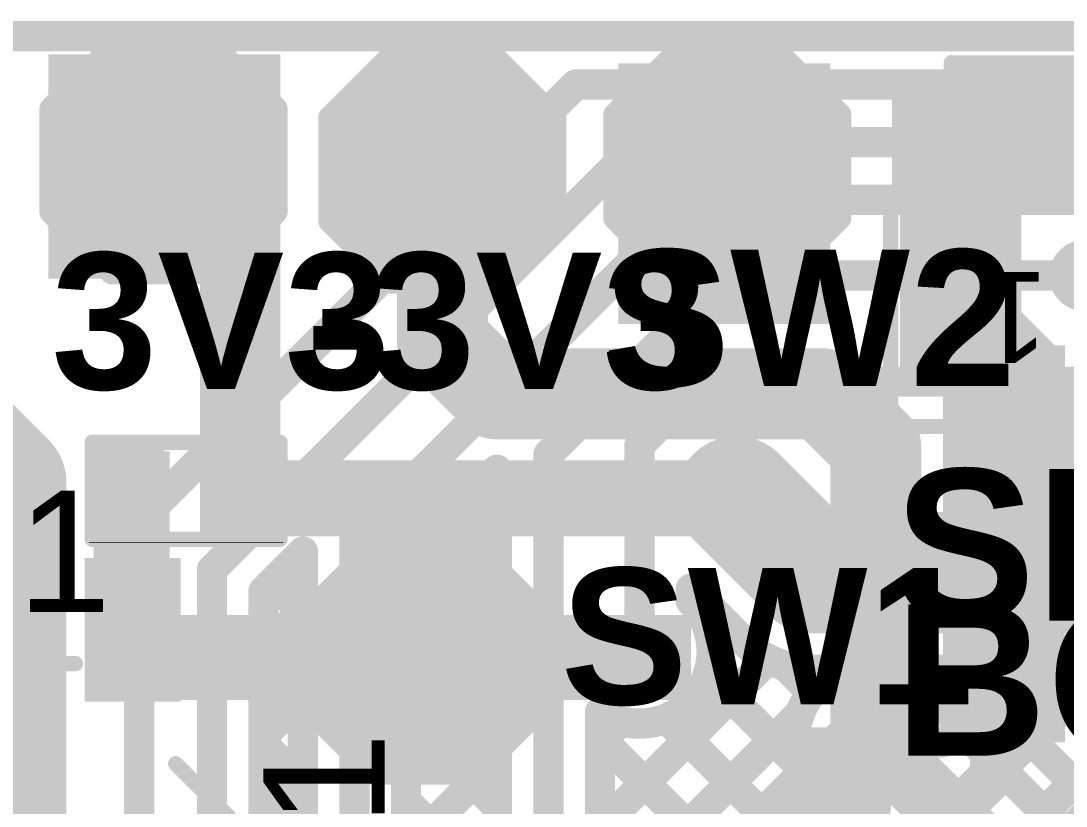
# Model space of a CAD drawing. Header units: inches. Extents: x -0.14 to 1.19, y -0.12 to 0.99.
# Drawn here: x 0.151 to 0.4958, y 0.73 to 0.989 of the extents above; entities that cross this region are included whole.
import ezdxf

# ---------------------------------------------------------------- set-up
doc = ezdxf.new("R2010")
doc.units = ezdxf.units.IN
doc.header["$MEASUREMENT"] = 0
for name, color, linetype in [('Board Outline', 216, 'Continuous'), ('Bottom Layer', 5, 'Continuous'), ('Top Layer', 1, 'Continuous'), ('Top Overlay', 2, 'Continuous'), ('Top Paste', 8, 'Continuous'), ('Top Solder', 216, 'Continuous'), ('Via Holes', 16, 'Continuous')]:
    doc.layers.add(name, color=color, linetype=linetype)
doc.styles.add('Arial', font='', dxfattribs={"height": 0.2})
doc.styles.add('Arial_Bold', font='', dxfattribs={"height": 0.2})
doc.styles.get('Arial').set_extended_font_data('Arial')
doc.styles.get('Arial_Bold').set_extended_font_data('Arial', bold=True)

# ---------------------------------------------------------------- blocks, each defined once
blk = doc.blocks.new('T__________1')
at = {"layer": 'Top Layer'}
blk.add_hatch(color=1, dxfattribs=at).paths.add_polyline_path([(0.015, 0.03), (-0.015, 0.03), (-0.03, 0.015), (-0.03, -0.015), (-0.015, -0.03), (0.015, -0.03), (0.03, -0.015), (0.03, 0.015)])
at = {"layer": 'Top Paste'}
blk.add_hatch(color=8, dxfattribs=at).paths.add_polyline_path([(0.015, 0.03), (-0.015, 0.03), (-0.03, 0.015), (-0.03, -0.015), (-0.015, -0.03), (0.015, -0.03), (0.03, -0.015), (0.03, 0.015)])
at = {"layer": 'Top Solder'}
blk.add_hatch(color=216, dxfattribs=at).paths.add_polyline_path([(0.017, 0.034), (-0.017, 0.034), (-0.034, 0.017), (-0.034, -0.017), (-0.017, -0.034), (0.017, -0.034), (0.034, -0.017), (0.034, 0.017)])
at = {"layer": 'Top Overlay'}
for points in [[(-0.037, 0.017, 0.00787, 0.00787, 0), (-0.017, 0.037, 0.00787, 0.00787, 0)], [(-0.017, 0.037, 0.00787, 0.00787, 0), (0.017, 0.037, 0.00787, 0.00787, 0)], [(-0.017, 0.037, 0.00787, 0.00787, 0), (0.017, 0.037, 0.00787, 0.00787, 0)], [(0.017, 0.037, 0.00787, 0.00787, 0), (0.037, 0.017, 0.00787, 0.00787, 0)], [(-0.037, -0.017, 0.00787, 0.00787, 0), (-0.037, 0.017, 0.00787, 0.00787, 0)], [(0.037, -0.017, 0.00787, 0.00787, 0), (0.037, 0.017, 0.00787, 0.00787, 0)], [(-0.037, -0.017, 0.00787, 0.00787, 0), (-0.017, -0.037, 0.00787, 0.00787, 0)], [(0.017, -0.037, 0.00787, 0.00787, 0), (0.037, -0.017, 0.00787, 0.00787, 0)], [(-0.017, -0.037, 0.00787, 0.00787, 0), (0.017, -0.037, 0.00787, 0.00787, 0)], [(-0.017, -0.037, 0.00787, 0.00787, 0), (0.017, -0.037, 0.00787, 0.00787, 0)]]:
    blk.add_lwpolyline(points, format="xyseb", dxfattribs=at)
for points in [[(-0.01897, 0.037, 0.00394, 0.00394, 1), (-0.01503, 0.037, 0.00394, 0.00394, 1)], [(-0.01897, 0.037, 0.00394, 0.00394, 1), (-0.01503, 0.037, 0.00394, 0.00394, 1)], [(-0.01897, 0.037, 0.00394, 0.00394, 1), (-0.01503, 0.037, 0.00394, 0.00394, 1)], [(0.01503, 0.037, 0.00394, 0.00394, 1), (0.01897, 0.037, 0.00394, 0.00394, 1)], [(0.01503, 0.037, 0.00394, 0.00394, 1), (0.01897, 0.037, 0.00394, 0.00394, 1)], [(0.01503, 0.037, 0.00394, 0.00394, 1), (0.01897, 0.037, 0.00394, 0.00394, 1)], [(-0.03897, 0.017, 0.00394, 0.00394, 1), (-0.03503, 0.017, 0.00394, 0.00394, 1)], [(-0.03897, 0.017, 0.00394, 0.00394, 1), (-0.03503, 0.017, 0.00394, 0.00394, 1)], [(0.03503, 0.017, 0.00394, 0.00394, 1), (0.03897, 0.017, 0.00394, 0.00394, 1)], [(0.03503, 0.017, 0.00394, 0.00394, 1), (0.03897, 0.017, 0.00394, 0.00394, 1)], [(-0.03897, -0.017, 0.00394, 0.00394, 1), (-0.03503, -0.017, 0.00394, 0.00394, 1)], [(-0.03897, -0.017, 0.00394, 0.00394, 1), (-0.03503, -0.017, 0.00394, 0.00394, 1)], [(0.03503, -0.017, 0.00394, 0.00394, 1), (0.03897, -0.017, 0.00394, 0.00394, 1)], [(0.03503, -0.017, 0.00394, 0.00394, 1), (0.03897, -0.017, 0.00394, 0.00394, 1)], [(-0.01897, -0.037, 0.00394, 0.00394, 1), (-0.01503, -0.037, 0.00394, 0.00394, 1)], [(-0.01897, -0.037, 0.00394, 0.00394, 1), (-0.01503, -0.037, 0.00394, 0.00394, 1)], [(-0.01897, -0.037, 0.00394, 0.00394, 1), (-0.01503, -0.037, 0.00394, 0.00394, 1)], [(0.01503, -0.037, 0.00394, 0.00394, 1), (0.01897, -0.037, 0.00394, 0.00394, 1)], [(0.01503, -0.037, 0.00394, 0.00394, 1), (0.01897, -0.037, 0.00394, 0.00394, 1)], [(0.01503, -0.037, 0.00394, 0.00394, 1), (0.01897, -0.037, 0.00394, 0.00394, 1)]]:
    blk.add_lwpolyline(points, format="xyseb", close=True, dxfattribs=at)
blk = doc.blocks.new('T__________2')
at = {"layer": 'Top Layer'}
blk.add_hatch(color=1, dxfattribs=at).paths.add_polyline_path([(0.015, 0.03), (-0.015, 0.03), (-0.03, 0.015), (-0.03, -0.015), (-0.015, -0.03), (0.015, -0.03), (0.03, -0.015), (0.03, 0.015)])
at = {"layer": 'Top Paste'}
blk.add_hatch(color=8, dxfattribs=at).paths.add_polyline_path([(0.015, 0.03), (-0.015, 0.03), (-0.03, 0.015), (-0.03, -0.015), (-0.015, -0.03), (0.015, -0.03), (0.03, -0.015), (0.03, 0.015)])
at = {"layer": 'Top Solder'}
blk.add_hatch(color=216, dxfattribs=at).paths.add_polyline_path([(0.017, 0.034), (-0.017, 0.034), (-0.034, 0.017), (-0.034, -0.017), (-0.017, -0.034), (0.017, -0.034), (0.034, -0.017), (0.034, 0.017)])
at = {"layer": 'Top Overlay'}
for points in [[(-0.037, 0.017, 0.00787, 0.00787, 0), (-0.017, 0.037, 0.00787, 0.00787, 0)], [(-0.017, 0.037, 0.00787, 0.00787, 0), (0.017, 0.037, 0.00787, 0.00787, 0)], [(-0.017, 0.037, 0.00787, 0.00787, 0), (0.017, 0.037, 0.00787, 0.00787, 0)], [(0.017, 0.037, 0.00787, 0.00787, 0), (0.037, 0.017, 0.00787, 0.00787, 0)], [(-0.037, -0.017, 0.00787, 0.00787, 0), (-0.037, 0.017, 0.00787, 0.00787, 0)], [(0.037, -0.017, 0.00787, 0.00787, 0), (0.037, 0.017, 0.00787, 0.00787, 0)], [(-0.037, -0.017, 0.00787, 0.00787, 0), (-0.017, -0.037, 0.00787, 0.00787, 0)], [(0.017, -0.037, 0.00787, 0.00787, 0), (0.037, -0.017, 0.00787, 0.00787, 0)], [(-0.017, -0.037, 0.00787, 0.00787, 0), (0.017, -0.037, 0.00787, 0.00787, 0)], [(-0.017, -0.037, 0.00787, 0.00787, 0), (0.017, -0.037, 0.00787, 0.00787, 0)]]:
    blk.add_lwpolyline(points, format="xyseb", dxfattribs=at)
for points in [[(-0.01897, 0.037, 0.00394, 0.00394, 1), (-0.01503, 0.037, 0.00394, 0.00394, 1)], [(-0.01897, 0.037, 0.00394, 0.00394, 1), (-0.01503, 0.037, 0.00394, 0.00394, 1)], [(-0.01897, 0.037, 0.00394, 0.00394, 1), (-0.01503, 0.037, 0.00394, 0.00394, 1)], [(0.01503, 0.037, 0.00394, 0.00394, 1), (0.01897, 0.037, 0.00394, 0.00394, 1)], [(0.01503, 0.037, 0.00394, 0.00394, 1), (0.01897, 0.037, 0.00394, 0.00394, 1)], [(0.01503, 0.037, 0.00394, 0.00394, 1), (0.01897, 0.037, 0.00394, 0.00394, 1)], [(-0.03897, 0.017, 0.00394, 0.00394, 1), (-0.03503, 0.017, 0.00394, 0.00394, 1)], [(-0.03897, 0.017, 0.00394, 0.00394, 1), (-0.03503, 0.017, 0.00394, 0.00394, 1)], [(0.03503, 0.017, 0.00394, 0.00394, 1), (0.03897, 0.017, 0.00394, 0.00394, 1)], [(0.03503, 0.017, 0.00394, 0.00394, 1), (0.03897, 0.017, 0.00394, 0.00394, 1)], [(-0.03897, -0.017, 0.00394, 0.00394, 1), (-0.03503, -0.017, 0.00394, 0.00394, 1)], [(-0.03897, -0.017, 0.00394, 0.00394, 1), (-0.03503, -0.017, 0.00394, 0.00394, 1)], [(0.03503, -0.017, 0.00394, 0.00394, 1), (0.03897, -0.017, 0.00394, 0.00394, 1)], [(0.03503, -0.017, 0.00394, 0.00394, 1), (0.03897, -0.017, 0.00394, 0.00394, 1)], [(-0.01897, -0.037, 0.00394, 0.00394, 1), (-0.01503, -0.037, 0.00394, 0.00394, 1)], [(-0.01897, -0.037, 0.00394, 0.00394, 1), (-0.01503, -0.037, 0.00394, 0.00394, 1)], [(-0.01897, -0.037, 0.00394, 0.00394, 1), (-0.01503, -0.037, 0.00394, 0.00394, 1)], [(0.01503, -0.037, 0.00394, 0.00394, 1), (0.01897, -0.037, 0.00394, 0.00394, 1)], [(0.01503, -0.037, 0.00394, 0.00394, 1), (0.01897, -0.037, 0.00394, 0.00394, 1)], [(0.01503, -0.037, 0.00394, 0.00394, 1), (0.01897, -0.037, 0.00394, 0.00394, 1)]]:
    blk.add_lwpolyline(points, format="xyseb", close=True, dxfattribs=at)
blk = doc.blocks.new('FH34SRJ_12S_0_5SH_50___19')
at = {"layer": 'Top Layer'}
for points in [[(-0.11417, 0.06496), (-0.10236, 0.06496), (-0.10236, 0.03346), (-0.11417, 0.03346)], [(-0.09449, 0.06496), (-0.08268, 0.06496), (-0.08268, 0.03346), (-0.09449, 0.03346)], [(-0.0748, 0.06496), (-0.06299, 0.06496), (-0.06299, 0.03346), (-0.0748, 0.03346)], [(-0.05512, 0.06496), (-0.04331, 0.06496), (-0.04331, 0.03346), (-0.05512, 0.03346)], [(-0.03543, 0.06496), (-0.02362, 0.06496), (-0.02362, 0.03346), (-0.03543, 0.03346)], [(-0.01575, 0.06496), (-0.00394, 0.06496), (-0.00394, 0.03346), (-0.01575, 0.03346)], [(0.00394, 0.06496), (0.01575, 0.06496), (0.01575, 0.03346), (0.00394, 0.03346)], [(0.02362, 0.06496), (0.03543, 0.06496), (0.03543, 0.03346), (0.02362, 0.03346)], [(0.04331, 0.06496), (0.05512, 0.06496), (0.05512, 0.03346), (0.04331, 0.03346)], [(0.06299, 0.06496), (0.0748, 0.06496), (0.0748, 0.03346), (0.06299, 0.03346)], [(0.08268, 0.06496), (0.09449, 0.06496), (0.09449, 0.03346), (0.08268, 0.03346)], [(0.10236, 0.06496), (0.11417, 0.06496), (0.11417, 0.03346), (0.10236, 0.03346)], [(-0.15552, -0.03346), (-0.13977, -0.03346), (-0.13977, -0.06496), (-0.15552, -0.06496)], [(0.13977, -0.03346), (0.15552, -0.03346), (0.15552, -0.06496), (0.13977, -0.06496)]]:
    blk.add_hatch(color=1, dxfattribs=at).paths.add_polyline_path(points)
at = {"layer": 'Top Paste'}
for points in [[(-0.11417, 0.06496), (-0.10236, 0.06496), (-0.10236, 0.03346), (-0.11417, 0.03346)], [(-0.09449, 0.06496), (-0.08268, 0.06496), (-0.08268, 0.03346), (-0.09449, 0.03346)], [(-0.0748, 0.06496), (-0.06299, 0.06496), (-0.06299, 0.03346), (-0.0748, 0.03346)], [(-0.05512, 0.06496), (-0.04331, 0.06496), (-0.04331, 0.03346), (-0.05512, 0.03346)], [(-0.03543, 0.06496), (-0.02362, 0.06496), (-0.02362, 0.03346), (-0.03543, 0.03346)], [(-0.01575, 0.06496), (-0.00394, 0.06496), (-0.00394, 0.03346), (-0.01575, 0.03346)], [(0.00394, 0.06496), (0.01575, 0.06496), (0.01575, 0.03346), (0.00394, 0.03346)], [(0.02362, 0.06496), (0.03543, 0.06496), (0.03543, 0.03346), (0.02362, 0.03346)], [(0.04331, 0.06496), (0.05512, 0.06496), (0.05512, 0.03346), (0.04331, 0.03346)], [(0.06299, 0.06496), (0.0748, 0.06496), (0.0748, 0.03346), (0.06299, 0.03346)], [(0.08268, 0.06496), (0.09449, 0.06496), (0.09449, 0.03346), (0.08268, 0.03346)], [(0.10236, 0.06496), (0.11417, 0.06496), (0.11417, 0.03346), (0.10236, 0.03346)], [(-0.15552, -0.03346), (-0.13977, -0.03346), (-0.13977, -0.06496), (-0.15552, -0.06496)], [(0.13977, -0.03346), (0.15552, -0.03346), (0.15552, -0.06496), (0.13977, -0.06496)]]:
    blk.add_hatch(color=8, dxfattribs=at).paths.add_polyline_path(points)
at = {"layer": 'Top Solder'}
for points in [[(-0.11817, 0.06896), (-0.09836, 0.06896), (-0.09836, 0.02946), (-0.11817, 0.02946)], [(-0.09849, 0.06896), (-0.07868, 0.06896), (-0.07868, 0.02946), (-0.09849, 0.02946)], [(-0.0788, 0.06896), (-0.05899, 0.06896), (-0.05899, 0.02946), (-0.0788, 0.02946)], [(-0.05912, 0.06896), (-0.03931, 0.06896), (-0.03931, 0.02946), (-0.05912, 0.02946)], [(-0.03943, 0.06896), (-0.01962, 0.06896), (-0.01962, 0.02946), (-0.03943, 0.02946)], [(-0.01975, 0.06896), (0.00006, 0.06896), (0.00006, 0.02946), (-0.01975, 0.02946)], [(-0.00006, 0.06896), (0.01975, 0.06896), (0.01975, 0.02946), (-0.00006, 0.02946)], [(0.01962, 0.06896), (0.03943, 0.06896), (0.03943, 0.02946), (0.01962, 0.02946)], [(0.03931, 0.06896), (0.05912, 0.06896), (0.05912, 0.02946), (0.03931, 0.02946)], [(0.05899, 0.06896), (0.0788, 0.06896), (0.0788, 0.02946), (0.05899, 0.02946)], [(0.07868, 0.06896), (0.09849, 0.06896), (0.09849, 0.02946), (0.07868, 0.02946)], [(0.09836, 0.06896), (0.11817, 0.06896), (0.11817, 0.02946), (0.09836, 0.02946)], [(-0.15952, -0.02946), (-0.13577, -0.02946), (-0.13577, -0.06896), (-0.15952, -0.06896)], [(0.13577, -0.02946), (0.15952, -0.02946), (0.15952, -0.06896), (0.13577, -0.06896)]]:
    blk.add_hatch(color=216, dxfattribs=at).paths.add_polyline_path(points)
at = {"layer": 'Top Overlay'}
for points in [[(0.128, 0.064, 0.00787, 0.00787, 0), (0.122, 0.058, 0.00787, 0.00787, 0)], [(0.128, 0.064, 0.00787, 0.00787, 0), (0.128, 0.052, 0.00787, 0.00787, 0)], [(0.128, 0.052, 0.00787, 0.00787, 0), (0.122, 0.058, 0.00787, 0.00787, 0)], [(-0.16, 0.043, 0.005, 0.005, 0), (-0.16, -0.026, 0.005, 0.005, 0)], [(-0.124, 0.043, 0.005, 0.005, 0), (-0.16, 0.043, 0.005, 0.005, 0)], [(0.16, 0.043, 0.005, 0.005, 0), (0.124, 0.043, 0.005, 0.005, 0)], [(0.16, 0.043, 0.005, 0.005, 0), (0.16, -0.026, 0.005, 0.005, 0)], [(-0.14, -0.071, 0.005, 0.005, 0), (-0.14, -0.07698, 0.005, 0.005, 0)], [(0.14, -0.071, 0.005, 0.005, 0), (0.14, -0.077, 0.005, 0.005, 0)], [(0.13998, -0.07698, 0.005, 0.005, 0), (-0.14, -0.07698, 0.005, 0.005, 0)]]:
    blk.add_lwpolyline(points, format="xyseb", dxfattribs=at)
for points in [[(0.12603, 0.064, 0.00394, 0.00394, 1), (0.12997, 0.064, 0.00394, 0.00394, 1)], [(0.12603, 0.064, 0.00394, 0.00394, 1), (0.12997, 0.064, 0.00394, 0.00394, 1)], [(0.12003, 0.058, 0.00394, 0.00394, 1), (0.12397, 0.058, 0.00394, 0.00394, 1)], [(0.12003, 0.058, 0.00394, 0.00394, 1), (0.12397, 0.058, 0.00394, 0.00394, 1)], [(0.12603, 0.052, 0.00394, 0.00394, 1), (0.12997, 0.052, 0.00394, 0.00394, 1)], [(0.12603, 0.052, 0.00394, 0.00394, 1), (0.12997, 0.052, 0.00394, 0.00394, 1)], [(-0.16125, 0.043, 0.0025, 0.0025, 1), (-0.15875, 0.043, 0.0025, 0.0025, 1)], [(-0.16125, 0.043, 0.0025, 0.0025, 1), (-0.15875, 0.043, 0.0025, 0.0025, 1)], [(-0.12525, 0.043, 0.0025, 0.0025, 1), (-0.12275, 0.043, 0.0025, 0.0025, 1)], [(0.12275, 0.043, 0.0025, 0.0025, 1), (0.12525, 0.043, 0.0025, 0.0025, 1)], [(0.15875, 0.043, 0.0025, 0.0025, 1), (0.16125, 0.043, 0.0025, 0.0025, 1)], [(0.15875, 0.043, 0.0025, 0.0025, 1), (0.16125, 0.043, 0.0025, 0.0025, 1)], [(-0.16125, -0.026, 0.0025, 0.0025, 1), (-0.15875, -0.026, 0.0025, 0.0025, 1)], [(0.15875, -0.026, 0.0025, 0.0025, 1), (0.16125, -0.026, 0.0025, 0.0025, 1)], [(-0.14125, -0.071, 0.0025, 0.0025, 1), (-0.13875, -0.071, 0.0025, 0.0025, 1)], [(0.13875, -0.071, 0.0025, 0.0025, 1), (0.14125, -0.071, 0.0025, 0.0025, 1)], [(-0.14125, -0.07698, 0.0025, 0.0025, 1), (-0.13875, -0.07698, 0.0025, 0.0025, 1)], [(-0.14125, -0.07698, 0.0025, 0.0025, 1), (-0.13875, -0.07698, 0.0025, 0.0025, 1)], [(0.13873, -0.07698, 0.0025, 0.0025, 1), (0.14123, -0.07698, 0.0025, 0.0025, 1)], [(0.13875, -0.077, 0.0025, 0.0025, 1), (0.14125, -0.077, 0.0025, 0.0025, 1)]]:
    blk.add_lwpolyline(points, format="xyseb", close=True, dxfattribs=at)
at = {"layer": 'Top Overlay', "style": 'Arial'}
blk.add_text('1', height=0.03, dxfattribs=at).set_placement((0.108, -0.008))
blk = doc.blocks.new('TEST_POINT_28')
at = {"layer": 'Top Layer'}
blk.add_hatch(color=1, dxfattribs=at).paths.add_polyline_path([(0.015, 0.03), (-0.015, 0.03), (-0.03, 0.015), (-0.03, -0.015), (-0.015, -0.03), (0.015, -0.03), (0.03, -0.015), (0.03, 0.015)])
at = {"layer": 'Top Paste'}
blk.add_hatch(color=8, dxfattribs=at).paths.add_polyline_path([(0.015, 0.03), (-0.015, 0.03), (-0.03, 0.015), (-0.03, -0.015), (-0.015, -0.03), (0.015, -0.03), (0.03, -0.015), (0.03, 0.015)])
at = {"layer": 'Top Solder'}
blk.add_hatch(color=216, dxfattribs=at).paths.add_polyline_path([(0.017, 0.034), (-0.017, 0.034), (-0.034, 0.017), (-0.034, -0.017), (-0.017, -0.034), (0.017, -0.034), (0.034, -0.017), (0.034, 0.017)])
at = {"layer": 'Top Overlay'}
for points in [[(-0.017, 0.037, 0.00787, 0.00787, 0), (-0.037, 0.017, 0.00787, 0.00787, 0)], [(-0.017, 0.037, 0.00787, 0.00787, 0), (0.017, 0.037, 0.00787, 0.00787, 0)], [(-0.017, 0.037, 0.00787, 0.00787, 0), (0.017, 0.037, 0.00787, 0.00787, 0)], [(0.017, 0.037, 0.00787, 0.00787, 0), (0.037, 0.017, 0.00787, 0.00787, 0)], [(-0.037, 0.017, 0.00787, 0.00787, 0), (-0.037, -0.017, 0.00787, 0.00787, 0)], [(0.037, 0.017, 0.00787, 0.00787, 0), (0.037, -0.017, 0.00787, 0.00787, 0)], [(-0.037, -0.017, 0.00787, 0.00787, 0), (-0.017, -0.037, 0.00787, 0.00787, 0)], [(0.037, -0.017, 0.00787, 0.00787, 0), (0.017, -0.037, 0.00787, 0.00787, 0)], [(-0.017, -0.037, 0.00787, 0.00787, 0), (0.017, -0.037, 0.00787, 0.00787, 0)], [(-0.017, -0.037, 0.00787, 0.00787, 0), (0.017, -0.037, 0.00787, 0.00787, 0)]]:
    blk.add_lwpolyline(points, format="xyseb", dxfattribs=at)
for points in [[(-0.01897, 0.037, 0.00394, 0.00394, 1), (-0.01503, 0.037, 0.00394, 0.00394, 1)], [(-0.01897, 0.037, 0.00394, 0.00394, 1), (-0.01503, 0.037, 0.00394, 0.00394, 1)], [(-0.01897, 0.037, 0.00394, 0.00394, 1), (-0.01503, 0.037, 0.00394, 0.00394, 1)], [(0.01503, 0.037, 0.00394, 0.00394, 1), (0.01897, 0.037, 0.00394, 0.00394, 1)], [(0.01503, 0.037, 0.00394, 0.00394, 1), (0.01897, 0.037, 0.00394, 0.00394, 1)], [(0.01503, 0.037, 0.00394, 0.00394, 1), (0.01897, 0.037, 0.00394, 0.00394, 1)], [(-0.03897, 0.017, 0.00394, 0.00394, 1), (-0.03503, 0.017, 0.00394, 0.00394, 1)], [(-0.03897, 0.017, 0.00394, 0.00394, 1), (-0.03503, 0.017, 0.00394, 0.00394, 1)], [(0.03503, 0.017, 0.00394, 0.00394, 1), (0.03897, 0.017, 0.00394, 0.00394, 1)], [(0.03503, 0.017, 0.00394, 0.00394, 1), (0.03897, 0.017, 0.00394, 0.00394, 1)], [(-0.03897, -0.017, 0.00394, 0.00394, 1), (-0.03503, -0.017, 0.00394, 0.00394, 1)], [(-0.03897, -0.017, 0.00394, 0.00394, 1), (-0.03503, -0.017, 0.00394, 0.00394, 1)], [(0.03503, -0.017, 0.00394, 0.00394, 1), (0.03897, -0.017, 0.00394, 0.00394, 1)], [(0.03503, -0.017, 0.00394, 0.00394, 1), (0.03897, -0.017, 0.00394, 0.00394, 1)], [(-0.01897, -0.037, 0.00394, 0.00394, 1), (-0.01503, -0.037, 0.00394, 0.00394, 1)], [(-0.01897, -0.037, 0.00394, 0.00394, 1), (-0.01503, -0.037, 0.00394, 0.00394, 1)], [(-0.01897, -0.037, 0.00394, 0.00394, 1), (-0.01503, -0.037, 0.00394, 0.00394, 1)], [(0.01503, -0.037, 0.00394, 0.00394, 1), (0.01897, -0.037, 0.00394, 0.00394, 1)], [(0.01503, -0.037, 0.00394, 0.00394, 1), (0.01897, -0.037, 0.00394, 0.00394, 1)], [(0.01503, -0.037, 0.00394, 0.00394, 1), (0.01897, -0.037, 0.00394, 0.00394, 1)]]:
    blk.add_lwpolyline(points, format="xyseb", close=True, dxfattribs=at)
blk = doc.blocks.new('TEST_POINT_29')
at = {"layer": 'Top Layer'}
blk.add_hatch(color=1, dxfattribs=at).paths.add_polyline_path([(0.015, 0.03), (-0.015, 0.03), (-0.03, 0.015), (-0.03, -0.015), (-0.015, -0.03), (0.015, -0.03), (0.03, -0.015), (0.03, 0.015)])
at = {"layer": 'Top Paste'}
blk.add_hatch(color=8, dxfattribs=at).paths.add_polyline_path([(0.015, 0.03), (-0.015, 0.03), (-0.03, 0.015), (-0.03, -0.015), (-0.015, -0.03), (0.015, -0.03), (0.03, -0.015), (0.03, 0.015)])
at = {"layer": 'Top Solder'}
blk.add_hatch(color=216, dxfattribs=at).paths.add_polyline_path([(0.017, 0.034), (-0.017, 0.034), (-0.034, 0.017), (-0.034, -0.017), (-0.017, -0.034), (0.017, -0.034), (0.034, -0.017), (0.034, 0.017)])
at = {"layer": 'Top Overlay'}
for points in [[(-0.017, 0.037, 0.00787, 0.00787, 0), (-0.037, 0.017, 0.00787, 0.00787, 0)], [(0.017, 0.037, 0.00787, 0.00787, 0), (-0.017, 0.037, 0.00787, 0.00787, 0)], [(0.017, 0.037, 0.00787, 0.00787, 0), (-0.017, 0.037, 0.00787, 0.00787, 0)], [(0.037, 0.017, 0.00787, 0.00787, 0), (0.017, 0.037, 0.00787, 0.00787, 0)], [(-0.037, 0.017, 0.00787, 0.00787, 0), (-0.037, -0.017, 0.00787, 0.00787, 0)], [(0.037, 0.017, 0.00787, 0.00787, 0), (0.037, -0.017, 0.00787, 0.00787, 0)], [(-0.017, -0.037, 0.00787, 0.00787, 0), (-0.037, -0.017, 0.00787, 0.00787, 0)], [(0.037, -0.017, 0.00787, 0.00787, 0), (0.017, -0.037, 0.00787, 0.00787, 0)], [(0.017, -0.037, 0.00787, 0.00787, 0), (-0.017, -0.037, 0.00787, 0.00787, 0)], [(0.017, -0.037, 0.00787, 0.00787, 0), (-0.017, -0.037, 0.00787, 0.00787, 0)]]:
    blk.add_lwpolyline(points, format="xyseb", dxfattribs=at)
for points in [[(-0.01897, 0.037, 0.00394, 0.00394, 1), (-0.01503, 0.037, 0.00394, 0.00394, 1)], [(-0.01897, 0.037, 0.00394, 0.00394, 1), (-0.01503, 0.037, 0.00394, 0.00394, 1)], [(-0.01897, 0.037, 0.00394, 0.00394, 1), (-0.01503, 0.037, 0.00394, 0.00394, 1)], [(0.01503, 0.037, 0.00394, 0.00394, 1), (0.01897, 0.037, 0.00394, 0.00394, 1)], [(0.01503, 0.037, 0.00394, 0.00394, 1), (0.01897, 0.037, 0.00394, 0.00394, 1)], [(0.01503, 0.037, 0.00394, 0.00394, 1), (0.01897, 0.037, 0.00394, 0.00394, 1)], [(-0.03897, 0.017, 0.00394, 0.00394, 1), (-0.03503, 0.017, 0.00394, 0.00394, 1)], [(-0.03897, 0.017, 0.00394, 0.00394, 1), (-0.03503, 0.017, 0.00394, 0.00394, 1)], [(0.03503, 0.017, 0.00394, 0.00394, 1), (0.03897, 0.017, 0.00394, 0.00394, 1)], [(0.03503, 0.017, 0.00394, 0.00394, 1), (0.03897, 0.017, 0.00394, 0.00394, 1)], [(-0.03897, -0.017, 0.00394, 0.00394, 1), (-0.03503, -0.017, 0.00394, 0.00394, 1)], [(-0.03897, -0.017, 0.00394, 0.00394, 1), (-0.03503, -0.017, 0.00394, 0.00394, 1)], [(0.03503, -0.017, 0.00394, 0.00394, 1), (0.03897, -0.017, 0.00394, 0.00394, 1)], [(0.03503, -0.017, 0.00394, 0.00394, 1), (0.03897, -0.017, 0.00394, 0.00394, 1)], [(-0.01897, -0.037, 0.00394, 0.00394, 1), (-0.01503, -0.037, 0.00394, 0.00394, 1)], [(-0.01897, -0.037, 0.00394, 0.00394, 1), (-0.01503, -0.037, 0.00394, 0.00394, 1)], [(-0.01897, -0.037, 0.00394, 0.00394, 1), (-0.01503, -0.037, 0.00394, 0.00394, 1)], [(0.01503, -0.037, 0.00394, 0.00394, 1), (0.01897, -0.037, 0.00394, 0.00394, 1)], [(0.01503, -0.037, 0.00394, 0.00394, 1), (0.01897, -0.037, 0.00394, 0.00394, 1)], [(0.01503, -0.037, 0.00394, 0.00394, 1), (0.01897, -0.037, 0.00394, 0.00394, 1)]]:
    blk.add_lwpolyline(points, format="xyseb", close=True, dxfattribs=at)
blk = doc.blocks.new('R___0402_31')
at = {"layer": 'Top Layer'}
for points in [[(-0.0275, -0.0125), (-0.0275, 0.0125), (-0.0095, 0.0125), (-0.0095, -0.0125)], [(0.0095, -0.0125), (0.0095, 0.0125), (0.0275, 0.0125), (0.0275, -0.0125)]]:
    blk.add_hatch(color=1, dxfattribs=at).paths.add_polyline_path(points)
at = {"layer": 'Top Paste'}
for points in [[(-0.0275, -0.0125), (-0.0275, 0.0125), (-0.0095, 0.0125), (-0.0095, -0.0125)], [(0.0095, -0.0125), (0.0095, 0.0125), (0.0275, 0.0125), (0.0275, -0.0125)]]:
    blk.add_hatch(color=8, dxfattribs=at).paths.add_polyline_path(points)
at = {"layer": 'Top Solder'}
for points in [[(-0.02967, -0.01467), (-0.02967, 0.01467), (-0.00733, 0.01467), (-0.00733, -0.01467)], [(0.00733, -0.01467), (0.00733, 0.01467), (0.02967, 0.01467), (0.02967, -0.01467)]]:
    blk.add_hatch(color=216, dxfattribs=at).paths.add_polyline_path(points)
at = {"layer": 'Top Overlay'}
for points in [[(-0.031, 0.016, 0.005, 0.005, 0), (0.031, 0.016, 0.005, 0.005, 0)], [(-0.031, -0.016, 0.005, 0.005, 0), (-0.031, 0.016, 0.005, 0.005, 0)], [(0.031, -0.016, 0.005, 0.005, 0), (0.031, 0.016, 0.005, 0.005, 0)], [(-0.031, -0.016, 0.005, 0.005, 0), (0.031, -0.016, 0.005, 0.005, 0)], [(-0.032, -0.017, 0.000127, 0.000127, 0), (0.032, -0.017, 0.000127, 0.000127, 0)]]:
    blk.add_lwpolyline(points, format="xyseb", dxfattribs=at)
for points in [[(-0.03225, 0.016, 0.0025, 0.0025, 1), (-0.02975, 0.016, 0.0025, 0.0025, 1)], [(-0.03225, 0.016, 0.0025, 0.0025, 1), (-0.02975, 0.016, 0.0025, 0.0025, 1)], [(0.02975, 0.016, 0.0025, 0.0025, 1), (0.03225, 0.016, 0.0025, 0.0025, 1)], [(0.02975, 0.016, 0.0025, 0.0025, 1), (0.03225, 0.016, 0.0025, 0.0025, 1)], [(-0.03225, -0.016, 0.0025, 0.0025, 1), (-0.02975, -0.016, 0.0025, 0.0025, 1)], [(-0.03225, -0.016, 0.0025, 0.0025, 1), (-0.02975, -0.016, 0.0025, 0.0025, 1)], [(0.02975, -0.016, 0.0025, 0.0025, 1), (0.03225, -0.016, 0.0025, 0.0025, 1)], [(0.02975, -0.016, 0.0025, 0.0025, 1), (0.03225, -0.016, 0.0025, 0.0025, 1)], [(-0.03203, -0.017, 0.0000635, 0.0000635, 1), (-0.03197, -0.017, 0.0000635, 0.0000635, 1)], [(0.03197, -0.017, 0.0000635, 0.0000635, 1), (0.03203, -0.017, 0.0000635, 0.0000635, 1)]]:
    blk.add_lwpolyline(points, format="xyseb", close=True, dxfattribs=at)
blk = doc.blocks.new('TC_0522C_1_7_260G__33')
at = {"layer": 'Top Layer'}
blk.add_hatch(color=1, dxfattribs=at).paths.add_polyline_path([(0.09843, -0.06102), (0.1378, -0.06102), (0.1378, -0.08465), (0.09843, -0.08465)])
at = {"layer": 'Top Paste'}
blk.add_hatch(color=8, dxfattribs=at).paths.add_polyline_path([(0.09843, -0.06102), (0.1378, -0.06102), (0.1378, -0.08465), (0.09843, -0.08465)])
at = {"layer": 'Top Solder'}
blk.add_hatch(color=216, dxfattribs=at).paths.add_polyline_path([(0.09443, -0.05702), (0.1418, -0.05702), (0.1418, -0.08865), (0.09443, -0.08865)])
at = {"layer": 'Top Overlay'}
for points in [[(0.107, 0.056, 0.005, 0.005, 0), (0.107, -0.054, 0.005, 0.005, 0)], [(0.074, -0.087, 0.005, 0.005, 0), (0.056, -0.105, 0.005, 0.005, 0)]]:
    blk.add_lwpolyline(points, format="xyseb", dxfattribs=at)
for points in [[(0.10575, -0.054, 0.0025, 0.0025, 1), (0.10825, -0.054, 0.0025, 0.0025, 1)], [(0.07275, -0.087, 0.0025, 0.0025, 1), (0.07525, -0.087, 0.0025, 0.0025, 1)]]:
    blk.add_lwpolyline(points, format="xyseb", close=True, dxfattribs=at)

msp = doc.modelspace()

# ---------------------------------------------------------------- hatches: boundary and pattern name
at = {"layer": 'Bottom Layer'}
h = msp.add_hatch(color=5, dxfattribs=at)
edge = h.paths.add_edge_path()
edge.add_arc((0.384, 0.905), 0.01181, 0, 360)
h = msp.add_hatch(color=5, dxfattribs=at)
edge = h.paths.add_edge_path()
edge.add_arc((0.502, 0.905), 0.01181, 0, 360)
h = msp.add_hatch(color=5, dxfattribs=at)
edge = h.paths.add_edge_path()
edge.add_arc((0.387, 0.832), 0.01181, 0, 360)
h = msp.add_hatch(color=5, dxfattribs=at)
edge = h.paths.add_edge_path()
edge.add_arc((0.355, 0.781), 0.01181, 0, 360)
h = msp.add_hatch(color=5, dxfattribs=at)
edge = h.paths.add_edge_path()
edge.add_arc((0.433, 0.751), 0.01181, 0, 360)
at = {"layer": 'Top Layer'}
for points in [[(0.16, 0.904), (0.23, 0.904), (0.23, 0.978), (0.16, 0.978)], [(0.21, 0.82), (0.2365, 0.82), (0.2365, 0.978), (0.21, 0.978)], [(0.348, 0.889), (0.418, 0.889), (0.418, 0.975), (0.348, 0.975)], [(0.44077, 0.926), (0.75677, 0.926), (0.75677, 0.972), (0.44077, 0.972)], [(0.441, 0.875), (0.481, 0.875), (0.481, 0.932), (0.441, 0.932)], [(0.4552, 0.751), (0.49543, 0.751), (0.49543, 0.882), (0.4552, 0.882)], [(0.175, 0.765), (0.2, 0.765), (0.2, 0.847), (0.175, 0.847)], [(0.211, 0.819), (0.398, 0.819), (0.398, 0.844), (0.211, 0.844)], [(0.175, 0.765), (0.372, 0.765), (0.372, 0.793), (0.175, 0.793)]]:
    msp.add_hatch(color=1, dxfattribs=at).paths.add_polyline_path(points)
h = msp.add_hatch(color=1, dxfattribs=at)
edge = h.paths.add_edge_path()
edge.add_arc((0.384, 0.905), 0.01181, 0, 360)
h = msp.add_hatch(color=1, dxfattribs=at)
edge = h.paths.add_edge_path()
edge.add_arc((0.502, 0.905), 0.01181, 0, 360)
h = msp.add_hatch(color=1, dxfattribs=at)
edge = h.paths.add_edge_path()
edge.add_arc((0.387, 0.832), 0.01181, 0, 360)
h = msp.add_hatch(color=1, dxfattribs=at)
edge = h.paths.add_edge_path()
edge.add_arc((0.355, 0.781), 0.01181, 0, 360)
h = msp.add_hatch(color=1, dxfattribs=at)
edge = h.paths.add_edge_path()
edge.add_arc((0.433, 0.751), 0.01181, 0, 360)
at = {"layer": 'Via Holes'}
h = msp.add_hatch(color=7, dxfattribs=at)
edge = h.paths.add_edge_path()
edge.add_arc((0.384, 0.905), 0.00591, 0, 360)
h = msp.add_hatch(color=7, dxfattribs=at)
edge = h.paths.add_edge_path()
edge.add_arc((0.387, 0.832), 0.00591, 0, 360)
h = msp.add_hatch(color=7, dxfattribs=at)
edge = h.paths.add_edge_path()
edge.add_arc((0.355, 0.781), 0.00591, 0, 360)
h = msp.add_hatch(color=7, dxfattribs=at)
edge = h.paths.add_edge_path()
edge.add_arc((0.433, 0.751), 0.00591, 0, 360)

# ---------------------------------------------------------------- linework, layer by layer
at = {"layer": 'Board Outline'}
msp.add_lwpolyline([(0, 0.984, 0.01, 0.01, 0), (1.1811, 0.984, 0.01, 0.01, 0)], format="xyseb", dxfattribs=at)
at = {"layer": 'Bottom Layer'}
for points in [[(0.19, 0.824, 0.01, 0.01, 0), (0.334, 0.968, 0.01, 0.01, 0)], [(0.334, 0.968, 0.01, 0.01, 0), (1.107, 0.968, 0.01, 0.01, 0)], [(0.214, 0.808, 0.01, 0.01, 0), (0.355, 0.949, 0.01, 0.01, 0)], [(0.355, 0.949, 0.01, 0.01, 0), (1.097, 0.949, 0.01, 0.01, 0)], [(0.261, 0.818, 0.01, 0.01, 0), (0.373, 0.93, 0.01, 0.01, 0)], [(0.373, 0.93, 0.01, 0.01, 0), (1.085, 0.93, 0.01, 0.01, 0)], [(0.078, 0.90467, 0.04, 0.04, 0), (0.146, 0.83667, 0.04, 0.04, 0)], [(0.325, 0.846, 0.01, 0.01, 0), (0.384, 0.905, 0.01, 0.01, 0)], [(0.384, 0.905, 0.01, 0.01, 0), (0.502, 0.905, 0.01, 0.01, 0)], [(0.355, 0.84896, 0.01, 0.01, 0), (0.37604, 0.87, 0.01, 0.01, 0)], [(0.37604, 0.87, 0.01, 0.01, 0), (0.502, 0.87, 0.01, 0.01, 0)], [(0.146, 0.525, 0.04, 0.04, 0), (0.146, 0.83667, 0.04, 0.04, 0)], [(0.355, 0.781, 0.01, 0.01, 0), (0.355, 0.84896, 0.01, 0.01, 0)], [(0.387, 0.832, 0.04, 0.04, 0), (0.412, 0.807, 0.04, 0.04, 0)], [(0.325, 0.668, 0.01, 0.01, 0), (0.325, 0.846, 0.01, 0.01, 0)], [(0.278, 0.81096, 0.01, 0.01, 0), (0.308, 0.84096, 0.01, 0.01, 0)], [(0.308, 0.68467, 0.01, 0.01, 0), (0.308, 0.84096, 0.01, 0.01, 0)], [(0.278, 0.80031, 0.01, 0.01, 0), (0.308, 0.83031, 0.01, 0.01, 0)], [(0.2949, 0.82786, 0.01, 0.01, 0), (0.308, 0.81475, 0.01, 0.01, 0)], [(0.19, 0.548, 0.01, 0.01, 0), (0.19, 0.824, 0.01, 0.01, 0)], [(0.412, 0.807, 0.04, 0.04, 0), (0.522, 0.807, 0.04, 0.04, 0)], [(0.261, 0.628, 0.01, 0.01, 0), (0.261, 0.818, 0.01, 0.01, 0)], [(0.231, 0.80096, 0.01, 0.01, 0), (0.244, 0.81396, 0.01, 0.01, 0)], [(0.244, 0.64467, 0.01, 0.01, 0), (0.244, 0.81396, 0.01, 0.01, 0)], [(0.28076, 0.81371, 0.01, 0.01, 0), (0.308, 0.78647, 0.01, 0.01, 0)], [(0.278, 0.64467, 0.01, 0.01, 0), (0.278, 0.81096, 0.01, 0.01, 0)], [(0.214, 0.603, 0.01, 0.01, 0), (0.214, 0.808, 0.01, 0.01, 0)], [(0.23397, 0.80393, 0.01, 0.01, 0), (0.244, 0.7939, 0.01, 0.01, 0)], [(0.278, 0.77202, 0.01, 0.01, 0), (0.308, 0.80202, 0.01, 0.01, 0)], [(0.231, 0.61967, 0.01, 0.01, 0), (0.231, 0.80096, 0.01, 0.01, 0)], [(0.372, 0.80175, 0.01, 0.01, 0), (0.38934, 0.7844, 0.01, 0.01, 0)], [(0.372, 0.79767, 0.01, 0.01, 0), (0.372, 0.80175, 0.01, 0.01, 0)], [(0.372, 0.79767, 0.01, 0.01, -0.196384), (0.37881, 0.781, 0.01, 0.01, 0)], [(0.231, 0.78159, 0.01, 0.01, 0), (0.244, 0.79459, 0.01, 0.01, 0)], [(0.278, 0.78819, 0.01, 0.01, 0), (0.308, 0.75819, 0.01, 0.01, 0)], [(0.378, 0.78717, 0.01, 0.01, 0), (0.38229, 0.79146, 0.01, 0.01, 0)], [(0.412, 0.775, 0.01, 0.01, -0.199231), (0.38934, 0.7844, 0.01, 0.01, 0)], [(0.412, 0.775, 0.01, 0.01, -0.198912), (0.38937, 0.78437, 0.01, 0.01, 0)], [(0.231, 0.77862, 0.01, 0.01, 0), (0.244, 0.76562, 0.01, 0.01, 0)], [(0.37881, 0.781, 0.01, 0.01, -0.595474), (0.342, 0.76105, 0.01, 0.01, 0)], [(0.342, 0.72288, 0.01, 0.01, 0), (0.39756, 0.77844, 0.01, 0.01, 0)], [(0.40304, 0.77628, 0.01, 0.01, 0), (0.41185, 0.76747, 0.01, 0.01, 0)], [(0.42648, 0.72499, 0.01, 0.01, -0.696647), (0.42105, 0.775, 0.01, 0.01, 0)], [(0.412, 0.775, 0.01, 0.01, 0), (0.42105, 0.775, 0.01, 0.01, 0)], [(0.44495, 0.775, 0.01, 0.01, 0), (0.522, 0.775, 0.01, 0.01, 0)], [(0.44495, 0.775, 0.01, 0.01, -0.219183), (0.45901, 0.75752, 0.01, 0.01, 0)], [(0.44854, 0.77285, 0.01, 0.01, 0), (0.45069, 0.775, 0.01, 0.01, 0)], [(0.46025, 0.75628, 0.01, 0.01, 0), (0.47897, 0.775, 0.01, 0.01, 0)], [(0.46089, 0.775, 0.01, 0.01, 0), (0.512, 0.72389, 0.01, 0.01, 0)], [(0.47439, 0.74214, 0.01, 0.01, 0), (0.50725, 0.775, 0.01, 0.01, 0)], [(0.48917, 0.775, 0.01, 0.01, 0), (0.51362, 0.75056, 0.01, 0.01, 0)], [(0.278, 0.74374, 0.01, 0.01, 0), (0.308, 0.77374, 0.01, 0.01, 0)], [(0.37758, 0.77345, 0.01, 0.01, 0), (0.40715, 0.74389, 0.01, 0.01, 0)], [(0.231, 0.75331, 0.01, 0.01, 0), (0.244, 0.76631, 0.01, 0.01, 0)], [(0.342, 0.68467, 0.01, 0.01, 0), (0.342, 0.76105, 0.01, 0.01, 0)], [(0.342, 0.6946, 0.01, 0.01, 0), (0.40795, 0.76054, 0.01, 0.01, 0)], [(0.48853, 0.72799, 0.01, 0.01, 0), (0.52229, 0.76176, 0.01, 0.01, 0)], [(0.278, 0.7599, 0.01, 0.01, 0), (0.308, 0.7299, 0.01, 0.01, 0)], [(0.342, 0.75117, 0.01, 0.01, 0), (0.34883, 0.758, 0.01, 0.01, 0)], [(0.36386, 0.7589, 0.01, 0.01, 0), (0.456, 0.66675, 0.01, 0.01, 0)], [(0.45901, 0.75752, 0.01, 0.01, 0), (0.49526, 0.72126, 0.01, 0.01, 0)], [(0.433, 0.751, 0.022, 0.022, 0), (0.479, 0.705, 0.022, 0.022, 0)], [(0.231, 0.75033, 0.01, 0.01, 0), (0.244, 0.73733, 0.01, 0.01, 0)], [(0.342, 0.75247, 0.01, 0.01, 0), (0.456, 0.63847, 0.01, 0.01, 0)], [(0.41119, 0.751, 0.01, 0.01, 0), (0.433, 0.751, 0.01, 0.01, 0)], [(0.433, 0.751, 0.01, 0.01, 0), (0.45481, 0.751, 0.01, 0.01, 0)], [(0.433, 0.72919, 0.01, 0.01, 0), (0.433, 0.751, 0.01, 0.01, 0)], [(0.278, 0.71545, 0.01, 0.01, 0), (0.308, 0.74545, 0.01, 0.01, 0)], [(0.231, 0.72502, 0.01, 0.01, 0), (0.244, 0.73802, 0.01, 0.01, 0)], [(0.34835, 0.67266, 0.01, 0.01, 0), (0.41115, 0.73546, 0.01, 0.01, 0)], [(0.278, 0.73162, 0.01, 0.01, 0), (0.308, 0.70162, 0.01, 0.01, 0)], [(0.42589, 0.72515, 0.01, 0.01, 0), (0.456, 0.69504, 0.01, 0.01, 0)]]:
    msp.add_lwpolyline(points, format="xyseb", dxfattribs=at)
for points in [[(0.3315, 0.968, 0.005, 0.005, 1), (0.3365, 0.968, 0.005, 0.005, 1)], [(0.3315, 0.968, 0.005, 0.005, 1), (0.3365, 0.968, 0.005, 0.005, 1)], [(0.3525, 0.949, 0.005, 0.005, 1), (0.3575, 0.949, 0.005, 0.005, 1)], [(0.3525, 0.949, 0.005, 0.005, 1), (0.3575, 0.949, 0.005, 0.005, 1)], [(0.3705, 0.93, 0.005, 0.005, 1), (0.3755, 0.93, 0.005, 0.005, 1)], [(0.3705, 0.93, 0.005, 0.005, 1), (0.3755, 0.93, 0.005, 0.005, 1)], [(0.3815, 0.905, 0.005, 0.005, 1), (0.3865, 0.905, 0.005, 0.005, 1)], [(0.3815, 0.905, 0.005, 0.005, 1), (0.3865, 0.905, 0.005, 0.005, 1)], [(0.37354, 0.87, 0.005, 0.005, 1), (0.37854, 0.87, 0.005, 0.005, 1)], [(0.37354, 0.87, 0.005, 0.005, 1), (0.37854, 0.87, 0.005, 0.005, 1)], [(0.136, 0.83667, 0.02, 0.02, 1), (0.156, 0.83667, 0.02, 0.02, 1)], [(0.136, 0.83667, 0.02, 0.02, 1), (0.156, 0.83667, 0.02, 0.02, 1)], [(0.3525, 0.84896, 0.005, 0.005, 1), (0.3575, 0.84896, 0.005, 0.005, 1)], [(0.3525, 0.84896, 0.005, 0.005, 1), (0.3575, 0.84896, 0.005, 0.005, 1)], [(0.377, 0.832, 0.02, 0.02, 1), (0.397, 0.832, 0.02, 0.02, 1)], [(0.3225, 0.846, 0.005, 0.005, 1), (0.3275, 0.846, 0.005, 0.005, 1)], [(0.3225, 0.846, 0.005, 0.005, 1), (0.3275, 0.846, 0.005, 0.005, 1)], [(0.3055, 0.84096, 0.005, 0.005, 1), (0.3105, 0.84096, 0.005, 0.005, 1)], [(0.3055, 0.84096, 0.005, 0.005, 1), (0.3105, 0.84096, 0.005, 0.005, 1)], [(0.3055, 0.83031, 0.005, 0.005, 1), (0.3105, 0.83031, 0.005, 0.005, 1)], [(0.2924, 0.82786, 0.005, 0.005, 1), (0.2974, 0.82786, 0.005, 0.005, 1)], [(0.1875, 0.824, 0.005, 0.005, 1), (0.1925, 0.824, 0.005, 0.005, 1)], [(0.1875, 0.824, 0.005, 0.005, 1), (0.1925, 0.824, 0.005, 0.005, 1)], [(0.402, 0.807, 0.02, 0.02, 1), (0.422, 0.807, 0.02, 0.02, 1)], [(0.402, 0.807, 0.02, 0.02, 1), (0.422, 0.807, 0.02, 0.02, 1)], [(0.2585, 0.818, 0.005, 0.005, 1), (0.2635, 0.818, 0.005, 0.005, 1)], [(0.2585, 0.818, 0.005, 0.005, 1), (0.2635, 0.818, 0.005, 0.005, 1)], [(0.2415, 0.81396, 0.005, 0.005, 1), (0.2465, 0.81396, 0.005, 0.005, 1)], [(0.2415, 0.81396, 0.005, 0.005, 1), (0.2465, 0.81396, 0.005, 0.005, 1)], [(0.27826, 0.81371, 0.005, 0.005, 1), (0.28326, 0.81371, 0.005, 0.005, 1)], [(0.3055, 0.81475, 0.005, 0.005, 1), (0.3105, 0.81475, 0.005, 0.005, 1)], [(0.2755, 0.81096, 0.005, 0.005, 1), (0.2805, 0.81096, 0.005, 0.005, 1)], [(0.2755, 0.81096, 0.005, 0.005, 1), (0.2805, 0.81096, 0.005, 0.005, 1)], [(0.2115, 0.808, 0.005, 0.005, 1), (0.2165, 0.808, 0.005, 0.005, 1)], [(0.2115, 0.808, 0.005, 0.005, 1), (0.2165, 0.808, 0.005, 0.005, 1)], [(0.23147, 0.80393, 0.005, 0.005, 1), (0.23647, 0.80393, 0.005, 0.005, 1)], [(0.3055, 0.80202, 0.005, 0.005, 1), (0.3105, 0.80202, 0.005, 0.005, 1)], [(0.2285, 0.80096, 0.005, 0.005, 1), (0.2335, 0.80096, 0.005, 0.005, 1)], [(0.2285, 0.80096, 0.005, 0.005, 1), (0.2335, 0.80096, 0.005, 0.005, 1)], [(0.2755, 0.80031, 0.005, 0.005, 1), (0.2805, 0.80031, 0.005, 0.005, 1)], [(0.3695, 0.80175, 0.005, 0.005, 1), (0.3745, 0.80175, 0.005, 0.005, 1)], [(0.3695, 0.80175, 0.005, 0.005, 1), (0.3745, 0.80175, 0.005, 0.005, 1)], [(0.3695, 0.79767, 0.005, 0.005, 1), (0.3745, 0.79767, 0.005, 0.005, 1)], [(0.3695, 0.79767, 0.005, 0.005, 1), (0.3745, 0.79767, 0.005, 0.005, 1)], [(0.2415, 0.79459, 0.005, 0.005, 1), (0.2465, 0.79459, 0.005, 0.005, 1)], [(0.2415, 0.7939, 0.005, 0.005, 1), (0.2465, 0.7939, 0.005, 0.005, 1)], [(0.2755, 0.78819, 0.005, 0.005, 1), (0.2805, 0.78819, 0.005, 0.005, 1)], [(0.37979, 0.79146, 0.005, 0.005, 1), (0.38479, 0.79146, 0.005, 0.005, 1)], [(0.3055, 0.78647, 0.005, 0.005, 1), (0.3105, 0.78647, 0.005, 0.005, 1)], [(0.3755, 0.78717, 0.005, 0.005, 1), (0.3805, 0.78717, 0.005, 0.005, 1)], [(0.2285, 0.78159, 0.005, 0.005, 1), (0.2335, 0.78159, 0.005, 0.005, 1)], [(0.38684, 0.7844, 0.005, 0.005, 1), (0.39184, 0.7844, 0.005, 0.005, 1)], [(0.38684, 0.7844, 0.005, 0.005, 1), (0.39184, 0.7844, 0.005, 0.005, 1)], [(0.38687, 0.78437, 0.005, 0.005, 1), (0.39187, 0.78437, 0.005, 0.005, 1)], [(0.2285, 0.77862, 0.005, 0.005, 1), (0.2335, 0.77862, 0.005, 0.005, 1)], [(0.3525, 0.781, 0.005, 0.005, 1), (0.3575, 0.781, 0.005, 0.005, 1)], [(0.37631, 0.781, 0.005, 0.005, 1), (0.38131, 0.781, 0.005, 0.005, 1)], [(0.37631, 0.781, 0.005, 0.005, 1), (0.38131, 0.781, 0.005, 0.005, 1)], [(0.39506, 0.77844, 0.005, 0.005, 1), (0.40006, 0.77844, 0.005, 0.005, 1)], [(0.40054, 0.77628, 0.005, 0.005, 1), (0.40554, 0.77628, 0.005, 0.005, 1)], [(0.4095, 0.775, 0.005, 0.005, 1), (0.4145, 0.775, 0.005, 0.005, 1)], [(0.4095, 0.775, 0.005, 0.005, 1), (0.4145, 0.775, 0.005, 0.005, 1)], [(0.4095, 0.775, 0.005, 0.005, 1), (0.4145, 0.775, 0.005, 0.005, 1)], [(0.41855, 0.775, 0.005, 0.005, 1), (0.42355, 0.775, 0.005, 0.005, 1)], [(0.41855, 0.775, 0.005, 0.005, 1), (0.42355, 0.775, 0.005, 0.005, 1)], [(0.44245, 0.775, 0.005, 0.005, 1), (0.44745, 0.775, 0.005, 0.005, 1)], [(0.44245, 0.775, 0.005, 0.005, 1), (0.44745, 0.775, 0.005, 0.005, 1)], [(0.44819, 0.775, 0.005, 0.005, 1), (0.45319, 0.775, 0.005, 0.005, 1)], [(0.45839, 0.775, 0.005, 0.005, 1), (0.46339, 0.775, 0.005, 0.005, 1)], [(0.47647, 0.775, 0.005, 0.005, 1), (0.48147, 0.775, 0.005, 0.005, 1)], [(0.48667, 0.775, 0.005, 0.005, 1), (0.49167, 0.775, 0.005, 0.005, 1)], [(0.2755, 0.77202, 0.005, 0.005, 1), (0.2805, 0.77202, 0.005, 0.005, 1)], [(0.3055, 0.77374, 0.005, 0.005, 1), (0.3105, 0.77374, 0.005, 0.005, 1)], [(0.37508, 0.77345, 0.005, 0.005, 1), (0.38008, 0.77345, 0.005, 0.005, 1)], [(0.44604, 0.77285, 0.005, 0.005, 1), (0.45104, 0.77285, 0.005, 0.005, 1)], [(0.40935, 0.76747, 0.005, 0.005, 1), (0.41435, 0.76747, 0.005, 0.005, 1)], [(0.2415, 0.76631, 0.005, 0.005, 1), (0.2465, 0.76631, 0.005, 0.005, 1)], [(0.2415, 0.76562, 0.005, 0.005, 1), (0.2465, 0.76562, 0.005, 0.005, 1)], [(0.3395, 0.76105, 0.005, 0.005, 1), (0.3445, 0.76105, 0.005, 0.005, 1)], [(0.3395, 0.76105, 0.005, 0.005, 1), (0.3445, 0.76105, 0.005, 0.005, 1)], [(0.40545, 0.76054, 0.005, 0.005, 1), (0.41045, 0.76054, 0.005, 0.005, 1)], [(0.2755, 0.7599, 0.005, 0.005, 1), (0.2805, 0.7599, 0.005, 0.005, 1)], [(0.3055, 0.75819, 0.005, 0.005, 1), (0.3105, 0.75819, 0.005, 0.005, 1)], [(0.34633, 0.758, 0.005, 0.005, 1), (0.35133, 0.758, 0.005, 0.005, 1)], [(0.36136, 0.7589, 0.005, 0.005, 1), (0.36636, 0.7589, 0.005, 0.005, 1)], [(0.45651, 0.75752, 0.005, 0.005, 1), (0.46151, 0.75752, 0.005, 0.005, 1)], [(0.45651, 0.75752, 0.005, 0.005, 1), (0.46151, 0.75752, 0.005, 0.005, 1)], [(0.4275, 0.751, 0.011, 0.011, 1), (0.4385, 0.751, 0.011, 0.011, 1)], [(0.45775, 0.75628, 0.005, 0.005, 1), (0.46275, 0.75628, 0.005, 0.005, 1)], [(0.2285, 0.75331, 0.005, 0.005, 1), (0.2335, 0.75331, 0.005, 0.005, 1)], [(0.2285, 0.75033, 0.005, 0.005, 1), (0.2335, 0.75033, 0.005, 0.005, 1)], [(0.3395, 0.75247, 0.005, 0.005, 1), (0.3445, 0.75247, 0.005, 0.005, 1)], [(0.3395, 0.75117, 0.005, 0.005, 1), (0.3445, 0.75117, 0.005, 0.005, 1)], [(0.40869, 0.751, 0.005, 0.005, 1), (0.41369, 0.751, 0.005, 0.005, 1)], [(0.4305, 0.751, 0.005, 0.005, 1), (0.4355, 0.751, 0.005, 0.005, 1)], [(0.4305, 0.751, 0.005, 0.005, 1), (0.4355, 0.751, 0.005, 0.005, 1)], [(0.4305, 0.751, 0.005, 0.005, 1), (0.4355, 0.751, 0.005, 0.005, 1)], [(0.45231, 0.751, 0.005, 0.005, 1), (0.45731, 0.751, 0.005, 0.005, 1)], [(0.2755, 0.74374, 0.005, 0.005, 1), (0.2805, 0.74374, 0.005, 0.005, 1)], [(0.3055, 0.74545, 0.005, 0.005, 1), (0.3105, 0.74545, 0.005, 0.005, 1)], [(0.40465, 0.74389, 0.005, 0.005, 1), (0.40965, 0.74389, 0.005, 0.005, 1)], [(0.47189, 0.74214, 0.005, 0.005, 1), (0.47689, 0.74214, 0.005, 0.005, 1)], [(0.2415, 0.73802, 0.005, 0.005, 1), (0.2465, 0.73802, 0.005, 0.005, 1)], [(0.2415, 0.73733, 0.005, 0.005, 1), (0.2465, 0.73733, 0.005, 0.005, 1)], [(0.40865, 0.73546, 0.005, 0.005, 1), (0.41365, 0.73546, 0.005, 0.005, 1)], [(0.2755, 0.73162, 0.005, 0.005, 1), (0.2805, 0.73162, 0.005, 0.005, 1)], [(0.3055, 0.7299, 0.005, 0.005, 1), (0.3105, 0.7299, 0.005, 0.005, 1)], [(0.4305, 0.72919, 0.005, 0.005, 1), (0.4355, 0.72919, 0.005, 0.005, 1)], [(0.48603, 0.72799, 0.005, 0.005, 1), (0.49103, 0.72799, 0.005, 0.005, 1)], [(0.2285, 0.72502, 0.005, 0.005, 1), (0.2335, 0.72502, 0.005, 0.005, 1)], [(0.42339, 0.72515, 0.005, 0.005, 1), (0.42839, 0.72515, 0.005, 0.005, 1)]]:
    msp.add_lwpolyline(points, format="xyseb", close=True, dxfattribs=at)
at = {"layer": 'Top Layer'}
for points in [[(0.198, 0.93972, 0.04, 0.04, 0), (0.198, 0.943, 0.04, 0.04, 0)], [(0.198, 0.93972, 0.04, 0.04, 0), (0.209, 0.92872, 0.04, 0.04, 0)], [(0.29, 0.88357, 0.03, 0.03, 0), (0.29, 0.94, 0.03, 0.03, 0)], [(0.45025, 0.91675, 0.01, 0.01, 0), (0.45025, 0.94743, 0.01, 0.01, 0)], [(0.384, 0.902, 0.01, 0.01, 0), (0.384, 0.941, 0.01, 0.01, 0)], [(0.45025, 0.91675, 0.01, 0.01, 0), (0.48963, 0.87737, 0.01, 0.01, 0)], [(0.29, 0.88357, 0.03, 0.03, 0), (0.30757, 0.866, 0.03, 0.03, 0)], [(0.30757, 0.866, 0.03, 0.03, 0), (0.41543, 0.866, 0.03, 0.03, 0)], [(0.41543, 0.866, 0.03, 0.03, 0), (0.433, 0.84843, 0.03, 0.03, 0)], [(0.48963, 0.849, 0.01, 0.01, 0), (0.48963, 0.87737, 0.01, 0.01, 0)], [(0.433, 0.751, 0.03, 0.03, 0), (0.433, 0.84843, 0.03, 0.03, 0)], [(0.48963, 0.75563, 0.01, 0.01, 0), (0.48963, 0.849, 0.01, 0.01, 0)], [(0.47156, 0.81274, 0.012, 0.012, 0), (0.47532, 0.8165, 0.012, 0.012, 0)], [(0.47156, 0.74003, 0.015, 0.015, 0), (0.47156, 0.81274, 0.015, 0.015, 0)], [(0.392, 0.71, 0.03, 0.03, 0), (0.433, 0.751, 0.03, 0.03, 0)], [(0.365, 0.63347, 0.015, 0.015, 0), (0.47156, 0.74003, 0.015, 0.015, 0)], [(0.389, 0.614, 0.01, 0.01, 0), (0.51, 0.735, 0.01, 0.01, 0)]]:
    msp.add_lwpolyline(points, format="xyseb", dxfattribs=at)
for points in [[(0.188, 0.943, 0.02, 0.02, 1), (0.208, 0.943, 0.02, 0.02, 1)], [(0.188, 0.93972, 0.02, 0.02, 1), (0.208, 0.93972, 0.02, 0.02, 1)], [(0.188, 0.93972, 0.02, 0.02, 1), (0.208, 0.93972, 0.02, 0.02, 1)], [(0.2825, 0.94, 0.015, 0.015, 1), (0.2975, 0.94, 0.015, 0.015, 1)], [(0.44775, 0.94743, 0.005, 0.005, 1), (0.45275, 0.94743, 0.005, 0.005, 1)], [(0.199, 0.92872, 0.02, 0.02, 1), (0.219, 0.92872, 0.02, 0.02, 1)], [(0.3815, 0.941, 0.005, 0.005, 1), (0.3865, 0.941, 0.005, 0.005, 1)], [(0.44775, 0.91675, 0.005, 0.005, 1), (0.45275, 0.91675, 0.005, 0.005, 1)], [(0.44775, 0.91675, 0.005, 0.005, 1), (0.45275, 0.91675, 0.005, 0.005, 1)], [(0.3815, 0.902, 0.005, 0.005, 1), (0.3865, 0.902, 0.005, 0.005, 1)], [(0.2825, 0.88357, 0.015, 0.015, 1), (0.2975, 0.88357, 0.015, 0.015, 1)], [(0.2825, 0.88357, 0.015, 0.015, 1), (0.2975, 0.88357, 0.015, 0.015, 1)], [(0.30007, 0.866, 0.015, 0.015, 1), (0.31507, 0.866, 0.015, 0.015, 1)], [(0.30007, 0.866, 0.015, 0.015, 1), (0.31507, 0.866, 0.015, 0.015, 1)], [(0.40793, 0.866, 0.015, 0.015, 1), (0.42293, 0.866, 0.015, 0.015, 1)], [(0.40793, 0.866, 0.015, 0.015, 1), (0.42293, 0.866, 0.015, 0.015, 1)], [(0.48713, 0.87737, 0.005, 0.005, 1), (0.49213, 0.87737, 0.005, 0.005, 1)], [(0.48713, 0.87737, 0.005, 0.005, 1), (0.49213, 0.87737, 0.005, 0.005, 1)], [(0.4255, 0.84843, 0.015, 0.015, 1), (0.4405, 0.84843, 0.015, 0.015, 1)], [(0.4255, 0.84843, 0.015, 0.015, 1), (0.4405, 0.84843, 0.015, 0.015, 1)], [(0.48713, 0.849, 0.005, 0.005, 1), (0.49213, 0.849, 0.005, 0.005, 1)], [(0.48713, 0.849, 0.005, 0.005, 1), (0.49213, 0.849, 0.005, 0.005, 1)], [(0.47232, 0.8165, 0.006, 0.006, 1), (0.47832, 0.8165, 0.006, 0.006, 1)], [(0.46781, 0.81274, 0.0075, 0.0075, 1), (0.47531, 0.81274, 0.0075, 0.0075, 1)], [(0.46856, 0.81274, 0.006, 0.006, 1), (0.47456, 0.81274, 0.006, 0.006, 1)], [(0.4255, 0.751, 0.015, 0.015, 1), (0.4405, 0.751, 0.015, 0.015, 1)], [(0.4255, 0.751, 0.015, 0.015, 1), (0.4405, 0.751, 0.015, 0.015, 1)], [(0.48713, 0.75563, 0.005, 0.005, 1), (0.49213, 0.75563, 0.005, 0.005, 1)], [(0.46781, 0.74003, 0.0075, 0.0075, 1), (0.47531, 0.74003, 0.0075, 0.0075, 1)], [(0.46781, 0.74003, 0.0075, 0.0075, 1), (0.47531, 0.74003, 0.0075, 0.0075, 1)]]:
    msp.add_lwpolyline(points, format="xyseb", close=True, dxfattribs=at)

# ---------------------------------------------------------------- block references
for name, p, rotation in [('TEST_POINT_28', (0.198, 0.943), 90), ('TEST_POINT_29', (0.29, 0.94), 180), ('FH34SRJ_12S_0_5SH_50___19', (0.5979, 0.89821), 180), ('TC_0522C_1_7_260G__33', (0.115, 0.67), 90)]:
    msp.add_blockref(name, p, dxfattribs=dict(rotation=rotation))
for name, p in [('T__________1', (0.384, 0.941)), ('R___0402_31', (0.2055, 0.834)), ('T__________2', (0.284, 0.778))]:
    msp.add_blockref(name, p)

# ---------------------------------------------------------------- texts
at = {"layer": 'Top Overlay'}
for s, height, style, p in [('SW2', 0.045, 'Arial_Bold', (0.343, 0.86854)), ('3V3', 0.045, 'Arial_Bold', (0.161, 0.86754)), ('-3V3', 0.045, 'Arial_Bold', (0.245, 0.86754)), ('SENSOR', 0.05, 'Arial_Bold', (0.439, 0.79117)), ('R1', 0.04, 'Arial', (0.10934, 0.79401)), ('SW1', 0.045, 'Arial_Bold', (0.329, 0.76354)), ('BOARD', 0.05, 'Arial_Bold', (0.439, 0.7466))]:
    msp.add_text(s, height=height, dxfattribs=dict(at, style=style)).set_placement(p)
at = {"layer": 'Top Overlay', "style": 'Arial'}
msp.add_text('SW1', height=0.04, rotation=90, dxfattribs=at).set_placement((0.27099, 0.63335))

doc.saveas('drawing.dxf')
